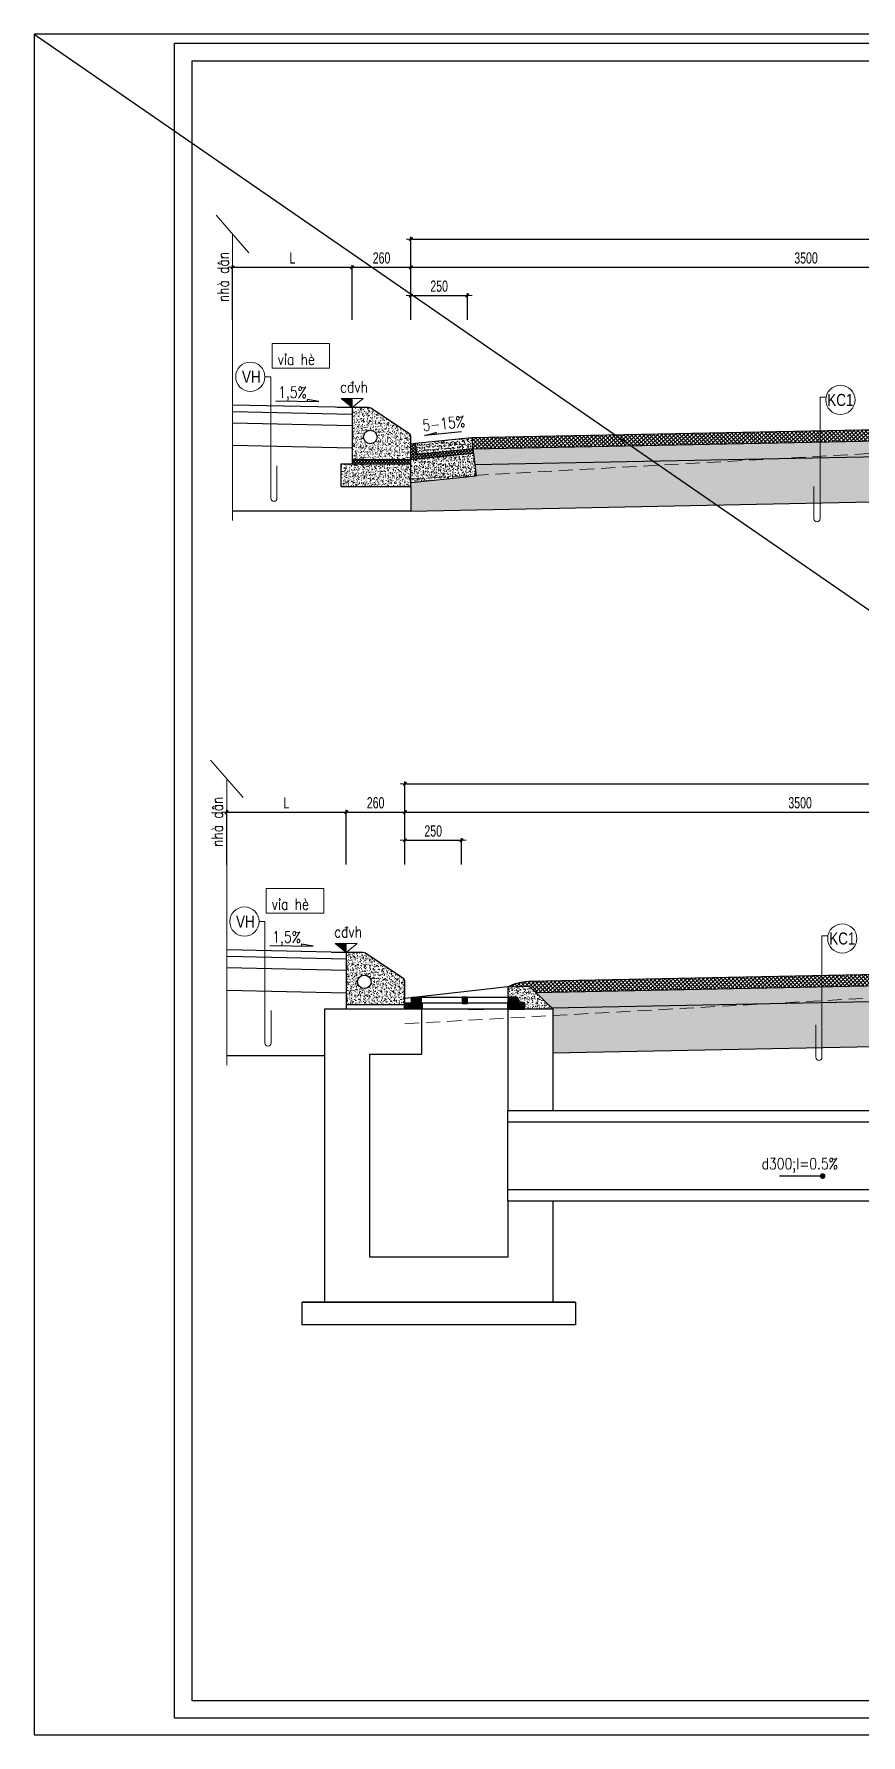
# Model space of a CAD drawing. Header units: millimetres. Extents: x -102634 to -64833, y 11643 to 27305.
# Drawn here: x -92554 to -88892, y 19767 to 27305 of the extents above; entities that cross this region are included whole.
import ezdxf
from ezdxf.enums import TextEntityAlignment as Align

# ---------------------------------------------------------------- set-up
doc = ezdxf.new("R2010")
doc.units = ezdxf.units.MM
doc.header["$MEASUREMENT"] = 0
doc.linetypes.add('HIDDEN', pattern=[0.375, 0.25, -0.125])
for name, color, linetype in [('ENTTNTHIETKE1', 2, 'Continuous'), ('KHUNGTEN', 5, 'Continuous'), ('NOI', 4, 'Continuous'), ('thep', 2, 'Continuous')]:
    doc.layers.add(name, color=color, linetype=linetype)
doc.layers.add('KCS_Plotter', color=11, linetype='Continuous', plot=False)
for name, color, linetype, lineweight in [('LC Dim', 8, 'Continuous', 18), ('LC Hatch', 252, 'Continuous', 9), ('LC ISO', 153, 'Continuous', 13), ('LC Net dam 1', 30, 'Continuous', 30), ('LC Net dam2', 6, 'Continuous', 40), ('LC Net khuat', 4, 'HIDDEN', 13), ('LC Net manh', 239, 'Continuous', 5), ('LC Net thay', 7, 'Continuous', 25), ('LC Text1', 3, 'Continuous', 20), ('LC Text2', 7, 'Continuous', 25), ('net thay', 2, 'Continuous', 25)]:
    doc.layers.add(name, color=color, linetype=linetype, lineweight=lineweight)
doc.styles.add('General text 2', font='arial.ttf')
doc.styles.add('HOATBIF', font='hoatbif.shx', dxfattribs={"width": 0.7})
doc.styles.add('LC 3', font='vnsimli.shx', dxfattribs={"width": 0.75})
doc.styles.add('T1', font='Vnsimli.shx', dxfattribs={"width": 0.8})
doc.dimstyles.new('1-100(1-25)', dxfattribs={"dimscale": 25, "dimtxt": 2.5, "dimasz": 0.35, "dimexe": 0.5, "dimexo": 0, "dimgap": 0.8, "dimtad": 1, "dimdec": 0, "dimzin": 0, "dimdsep": 46, "dimtxsty": 'HOATBIF', "dimblk1": 'DOT', "dimblk2": 'DOT', "dimsah": 1, "dimcen": -1, "dimdle": 1, "dimclrd": 256, "dimclre": 256, "dimclrt": 4, "dimadec": 3, "dimazin": 2, "dimtfac": 0.333333, "dimtdec": 0, "dimtix": 1, "dimtmove": 2, "dimatfit": 3, "dimldrblk": 'DOT', "dimfxl": 1, "dimtvp": 0.833333, "dimtolj": 1, "dimtzin": 0, "dimarcsym": 0})
pattern_1 = [(46.579445, (22438.682, 9453.242), (26.7089363, -3.9538238), [2.8125, -30.9375]), (351.579445, (22438.682, 9453.242), (-3.510937, 28.467398), [2.25, -24.75]), (97.03089, (22440.908, 9452.912), (23.197999, 24.513574), [2.390257, -26.292829]), (42.763645, (22439.13, 9460.73), (39.579915, -8.58378), [4.21875, -46.40625]), (93.21508, (22442.428, 9460.013), (37.166892, 34.37314), [3.585388, -39.439266]), (347.76361, (22439.13, 9460.73), (37.166892, 34.37314), [3.375, -37.125]), (17.579445, (22442.76, 9458.633), (21.4433102, -16.4068414), [2.8125, -30.9375]), (322.579445, (22442.76, 9458.633), (10.730534, 26.6002837), [2.25, -24.75]), (68.03089, (22444.548, 9457.266), (32.1738437, 10.193442), [2.390257, -26.292829]), (34.079445, (22438.682, 9453.242), (1.200005, 12.4340733), [0, -24.45, 0, -25.125, 0, -24.84375]), (4.079445, (22438.682, 9453.242), (10.7299968, 14.1754933), [0, -14.325, 0, -23.8875, 0, -9.46875]), (324.079445, (22430.334, 9453.741), (19.9322138, -2.0386849), [0, -9.375, 0, -29.25, 0, -38.8125]), (314.079445, (22426.591, 9453.965), (22.0544973, 2.4424178), [0, -12.1875, 0, -19.425, 0, -27.5625])]
pattern_2 = [(50, (-280583.76, -12749.024), (26.8972568, -2.353205), [2.8125, -30.9375]), (355, (-280583.76, -12749.024), (-5.203175, 28.207205), [2.25, -24.75]), (100.451444, (-280581.519, -12749.22), (21.6940818, 25.8539997), [2.3902572, -26.2928292]), (46.1842, (-280583.76, -12741.524), (40.02155, -6.206973), [4.21875, -46.40625]), (96.635635, (-280580.425, -12742.04), (35.049823, 36.5294475), [3.585388, -39.439266]), (351.184164, (-280583.76, -12741.524), (35.049823, 36.5294475), [3.375, -37.125]), (21, (-280580.01, -12743.4), (22.3840145, -15.0982084), [2.8125, -30.9375]), (326, (-280580.01, -12743.4), (9.124325, 27.1931267), [2.25, -24.75]), (71.451445, (-280578.145, -12744.657), (31.508339, 12.0949182), [2.390257, -26.2928292]), (37.5, (-280583.76, -12749.024), (0.45599457, 12.4835195), [0, -24.45, 0, -25.125, 0, -24.84375]), (7.5, (-280583.76, -12749.024), (9.8651077, 14.7904392), [0, -14.325, 0, -23.8875, 0, -9.46875]), (327.5, (-280592.122, -12749.024), (20.01834136, -0.8458077), [0, -9.375, 0, -29.25, 0, -38.8125]), (317.5, (-280595.872, -12749.024), (21.8694814, 3.7539368), [0, -12.1875, 0, -19.425, 0, -27.5625])]

# ---------------------------------------------------------------- blocks, each defined once
blk = doc.blocks.new('*U5')
at = {"layer": 'LC ISO'}
blk.add_circle((0, 0), 4.25, dxfattribs=at)
at = {"layer": 'LC Text1', "style": 'General text 2', "width": 0.8, "flags": 8}
blk.add_attdef('SYMBOL', text='', height=3.5, dxfattribs=at).set_placement((0, 0), align=Align.MIDDLE_CENTER)
blk = doc.blocks.new('DOT')
at = {"layer": 'LC Dim'}
blk.add_line((-3, 0), (3, 0), dxfattribs=at)
at = {"layer": 'LC Dim', "color": 4}
blk.add_line((-1, -1), (1, 1), dxfattribs=at)
blk.add_lwpolyline([(0.5, 1), (-1, -0.5), (-0.5, -1), (1, 0.5)], close=True, dxfattribs=at)
blk = doc.blocks.new('*D91')
at = {"layer": 'Defpoints', "color": 0, "transparency": 16777216}
for p in [(-91145, 26271.8), (-91674.7, 26039.1), (-91145, 26039.1)]:
    blk.add_point(p, dxfattribs=at)
at = {"layer": 'LC Dim', "lineweight": -2, "transparency": 16777216}
for p, q in [((-91674.7, 26039.1), (-91674.7, 26281.8)), ((-91667.7, 26271.8), (-91152, 26271.8)), ((-91145, 26039.1), (-91145, 26281.8))]:
    blk.add_line(p, q, dxfattribs=at)
at = {"layer": 'LC Dim', "lineweight": -2, "transparency": 16777216, "xscale": 7, "yscale": 7, "zscale": 7, "rotation": 180}
blk.add_blockref('DOT', (-91674.7, 26271.8), dxfattribs=at)
at = {"layer": 'LC Dim', "lineweight": -2, "transparency": 16777216, "xscale": 7, "yscale": 7, "zscale": 7}
blk.add_blockref('DOT', (-91145, 26271.8), dxfattribs=at)
at = {"layer": 'LC Dim', "color": 4, "transparency": 16777216, "insert": (-91409.8, 26312.8), "char_height": 50, "attachment_point": 5, "style": 'HOATBIF'}
blk.add_mtext('\\A1;L', dxfattribs=at)
blk = doc.blocks.new('_Dot')
at = {"color": 0, "linetype": 'ByBlock', "lineweight": -2}
blk.add_line((-0.5, 0), (-1, 0), dxfattribs=at)
at = {"color": 0, "linetype": 'ByBlock', "const_width": 0.5}
blk.add_lwpolyline([(-0.25, 0, 1), (0.25, 0, 1)], format="xyb", close=True, dxfattribs=at)
blk = doc.blocks.new('*D92')
at = {"layer": 'Defpoints', "color": 0, "transparency": 16777216}
for p in [(-90885, 26271.8), (-91145, 26039.1), (-90885, 26039.1)]:
    blk.add_point(p, dxfattribs=at)
at = {"layer": 'LC Dim', "lineweight": -2, "transparency": 16777216}
for p, q in [((-91145, 26039.1), (-91145, 26281.8)), ((-91138, 26271.8), (-90892, 26271.8)), ((-90885, 26039.1), (-90885, 26281.8))]:
    blk.add_line(p, q, dxfattribs=at)
at = {"layer": 'LC Dim', "lineweight": -2, "transparency": 16777216, "xscale": 7, "yscale": 7, "zscale": 7, "rotation": 180}
blk.add_blockref('DOT', (-91145, 26271.8), dxfattribs=at)
at = {"layer": 'LC Dim', "lineweight": -2, "transparency": 16777216, "xscale": 7, "yscale": 7, "zscale": 7}
blk.add_blockref('DOT', (-90885, 26271.8), dxfattribs=at)
at = {"layer": 'LC Dim', "color": 4, "transparency": 16777216, "insert": (-91015, 26312.8), "char_height": 50, "attachment_point": 5, "style": 'HOATBIF'}
blk.add_mtext('\\A1;260', dxfattribs=at)
blk = doc.blocks.new('*D93')
at = {"layer": 'Defpoints', "color": 0, "transparency": 16777216}
for p in [(-87385, 26271.8), (-90885, 26039.1), (-87385, 26039.1)]:
    blk.add_point(p, dxfattribs=at)
at = {"layer": 'LC Dim', "lineweight": -2, "transparency": 16777216}
for p, q in [((-90885, 26039.1), (-90885, 26281.8)), ((-90878, 26271.8), (-87392, 26271.8)), ((-87385, 26039.1), (-87385, 26281.8))]:
    blk.add_line(p, q, dxfattribs=at)
at = {"layer": 'LC Dim', "lineweight": -2, "transparency": 16777216, "xscale": 7, "yscale": 7, "zscale": 7, "rotation": 180}
blk.add_blockref('DOT', (-90885, 26271.8), dxfattribs=at)
at = {"layer": 'LC Dim', "lineweight": -2, "transparency": 16777216, "xscale": 7, "yscale": 7, "zscale": 7}
blk.add_blockref('DOT', (-87385, 26271.8), dxfattribs=at)
at = {"layer": 'LC Dim', "color": 4, "transparency": 16777216, "insert": (-89135, 26312.8), "char_height": 50, "attachment_point": 5, "style": 'HOATBIF'}
blk.add_mtext('\\A1;3500', dxfattribs=at)
blk = doc.blocks.new('*D97')
at = {"layer": 'Defpoints', "color": 0, "transparency": 16777216}
for p in [(-83885, 26396.8), (-90885, 26039.1), (-83885, 26039.1)]:
    blk.add_point(p, dxfattribs=at)
at = {"layer": 'LC Dim', "lineweight": -2, "transparency": 16777216}
for p, q in [((-90885, 26039.1), (-90885, 26406.8)), ((-90878, 26396.8), (-83892, 26396.8)), ((-83885, 26039.1), (-83885, 26406.8))]:
    blk.add_line(p, q, dxfattribs=at)
at = {"layer": 'LC Dim', "lineweight": -2, "transparency": 16777216, "xscale": 7, "yscale": 7, "zscale": 7, "rotation": 180}
blk.add_blockref('DOT', (-90885, 26396.8), dxfattribs=at)
at = {"layer": 'LC Dim', "lineweight": -2, "transparency": 16777216, "xscale": 7, "yscale": 7, "zscale": 7}
blk.add_blockref('DOT', (-83885, 26396.8), dxfattribs=at)
at = {"layer": 'LC Dim', "color": 4, "transparency": 16777216, "insert": (-87385, 26437.8), "char_height": 50, "attachment_point": 5, "style": 'HOATBIF'}
blk.add_mtext('\\A1;7000', dxfattribs=at)
blk = doc.blocks.new('*D99')
at = {"layer": 'Defpoints', "color": 0, "transparency": 16777216}
for p in [(-90635, 26146.8), (-90885, 26039.1), (-90635, 26039.1)]:
    blk.add_point(p, dxfattribs=at)
at = {"layer": 'LC Dim', "lineweight": -2, "transparency": 16777216}
for p, q in [((-90885, 26039.1), (-90885, 26156.8)), ((-90878, 26146.8), (-90642, 26146.8)), ((-90635, 26039.1), (-90635, 26156.8))]:
    blk.add_line(p, q, dxfattribs=at)
at = {"layer": 'LC Dim', "lineweight": -2, "transparency": 16777216, "xscale": 7, "yscale": 7, "zscale": 7, "rotation": 180}
blk.add_blockref('DOT', (-90885, 26146.8), dxfattribs=at)
at = {"layer": 'LC Dim', "lineweight": -2, "transparency": 16777216, "xscale": 7, "yscale": 7, "zscale": 7}
blk.add_blockref('DOT', (-90635, 26146.8), dxfattribs=at)
at = {"layer": 'LC Dim', "color": 4, "transparency": 16777216, "insert": (-90760, 26187.8), "char_height": 50, "attachment_point": 5, "style": 'HOATBIF'}
blk.add_mtext('\\A1;250', dxfattribs=at)
blk = doc.blocks.new('Caodo1')
at = {"layer": 'LC Text1'}
blk.add_hatch(color=4, dxfattribs=at).paths.add_polyline_path([(0, 200), (0, 0), (243, 200)])
at = {"layer": 'LC Text1', "color": 4}
for p, q in [((324, 0), (-324, 0)), ((0, 0), (0, 200))]:
    blk.add_line(p, q, dxfattribs=at)
blk.add_lwpolyline([(-243, 200), (243, 200), (0, 0), (0, 0)], close=True, dxfattribs=at)
at = {"layer": 'LC Text1', "color": 4, "style": 'T1', "width": 0.8}
blk.add_attdef('%%P0,00', text='', height=250, dxfattribs=at).set_placement((-39, 460), align=Align.MIDDLE_CENTER)
blk = doc.blocks.new('khung vpn')
at = {"layer": 'Defpoints'}
for p, q in [((52556.46, -4195.446), (52498.758, -4195.446)), ((52498.758, -4195.446), (52498.758, -4235.276)), ((52498.758, -4235.276), (52556.46, -4235.276))]:
    blk.add_line(p, q, dxfattribs=at)
at = {"layer": 'KHUNGTEN'}
blk.add_lwpolyline([(52556.243, -4234.885), (52502.048, -4234.885), (52502.048, -4195.662), (52556.243, -4195.662)], close=True, dxfattribs=at)
at = {"layer": 'thep'}
blk.add_lwpolyline([(52555.832, -4234.474), (52502.459, -4234.474), (52502.459, -4196.073), (52555.832, -4196.073)], close=True, dxfattribs=at)
blk = doc.blocks.new('*D100')
at = {"layer": 'Defpoints', "color": 0, "transparency": 16777216}
for p in [(-91171.2, 23857.3), (-91700.8, 23624.6), (-91171.2, 23624.6)]:
    blk.add_point(p, dxfattribs=at)
at = {"layer": 'LC Dim', "lineweight": -2, "transparency": 16777216}
for p, q in [((-91700.8, 23624.6), (-91700.8, 23867.3)), ((-91693.8, 23857.3), (-91178.2, 23857.3)), ((-91171.2, 23624.6), (-91171.2, 23867.3))]:
    blk.add_line(p, q, dxfattribs=at)
at = {"layer": 'LC Dim', "lineweight": -2, "transparency": 16777216, "xscale": 7, "yscale": 7, "zscale": 7, "rotation": 180}
blk.add_blockref('DOT', (-91700.8, 23857.3), dxfattribs=at)
at = {"layer": 'LC Dim', "lineweight": -2, "transparency": 16777216, "xscale": 7, "yscale": 7, "zscale": 7}
blk.add_blockref('DOT', (-91171.2, 23857.3), dxfattribs=at)
at = {"layer": 'LC Dim', "color": 4, "transparency": 16777216, "insert": (-91436, 23898.3), "char_height": 50, "attachment_point": 5, "style": 'HOATBIF'}
blk.add_mtext('\\A1;L', dxfattribs=at)
blk = doc.blocks.new('*D101')
at = {"layer": 'Defpoints', "color": 0, "transparency": 16777216}
for p in [(-90911.2, 23857.3), (-91171.2, 23624.6), (-90911.2, 23624.6)]:
    blk.add_point(p, dxfattribs=at)
at = {"layer": 'LC Dim', "lineweight": -2, "transparency": 16777216}
for p, q in [((-91171.2, 23624.6), (-91171.2, 23867.3)), ((-91164.2, 23857.3), (-90918.2, 23857.3)), ((-90911.2, 23624.6), (-90911.2, 23867.3))]:
    blk.add_line(p, q, dxfattribs=at)
at = {"layer": 'LC Dim', "lineweight": -2, "transparency": 16777216, "xscale": 7, "yscale": 7, "zscale": 7, "rotation": 180}
blk.add_blockref('DOT', (-91171.2, 23857.3), dxfattribs=at)
at = {"layer": 'LC Dim', "lineweight": -2, "transparency": 16777216, "xscale": 7, "yscale": 7, "zscale": 7}
blk.add_blockref('DOT', (-90911.2, 23857.3), dxfattribs=at)
at = {"layer": 'LC Dim', "color": 4, "transparency": 16777216, "insert": (-91041.2, 23898.3), "char_height": 50, "attachment_point": 5, "style": 'HOATBIF'}
blk.add_mtext('\\A1;260', dxfattribs=at)
blk = doc.blocks.new('*D102')
at = {"layer": 'Defpoints', "color": 0, "transparency": 16777216}
for p in [(-87411.2, 23857.3), (-90911.2, 23624.6), (-87411.2, 23624.6)]:
    blk.add_point(p, dxfattribs=at)
at = {"layer": 'LC Dim', "lineweight": -2, "transparency": 16777216}
for p, q in [((-90911.2, 23624.6), (-90911.2, 23867.3)), ((-90904.2, 23857.3), (-87418.2, 23857.3)), ((-87411.2, 23624.6), (-87411.2, 23867.3))]:
    blk.add_line(p, q, dxfattribs=at)
at = {"layer": 'LC Dim', "lineweight": -2, "transparency": 16777216, "xscale": 7, "yscale": 7, "zscale": 7, "rotation": 180}
blk.add_blockref('DOT', (-90911.2, 23857.3), dxfattribs=at)
at = {"layer": 'LC Dim', "lineweight": -2, "transparency": 16777216, "xscale": 7, "yscale": 7, "zscale": 7}
blk.add_blockref('DOT', (-87411.2, 23857.3), dxfattribs=at)
at = {"layer": 'LC Dim', "color": 4, "transparency": 16777216, "insert": (-89161.2, 23898.3), "char_height": 50, "attachment_point": 5, "style": 'HOATBIF'}
blk.add_mtext('\\A1;3500', dxfattribs=at)
blk = doc.blocks.new('*D104')
at = {"layer": 'Defpoints', "color": 0, "transparency": 16777216}
for p in [(-83911.2, 23982.3), (-90911.2, 23624.6), (-83911.2, 23624.6)]:
    blk.add_point(p, dxfattribs=at)
at = {"layer": 'LC Dim', "lineweight": -2, "transparency": 16777216}
for p, q in [((-90911.2, 23624.6), (-90911.2, 23992.3)), ((-90904.2, 23982.3), (-83918.2, 23982.3)), ((-83911.2, 23624.6), (-83911.2, 23992.3))]:
    blk.add_line(p, q, dxfattribs=at)
at = {"layer": 'LC Dim', "lineweight": -2, "transparency": 16777216, "xscale": 7, "yscale": 7, "zscale": 7, "rotation": 180}
blk.add_blockref('DOT', (-90911.2, 23982.3), dxfattribs=at)
at = {"layer": 'LC Dim', "lineweight": -2, "transparency": 16777216, "xscale": 7, "yscale": 7, "zscale": 7}
blk.add_blockref('DOT', (-83911.2, 23982.3), dxfattribs=at)
at = {"layer": 'LC Dim', "color": 4, "transparency": 16777216, "insert": (-87411.2, 24023.3), "char_height": 50, "attachment_point": 5, "style": 'HOATBIF'}
blk.add_mtext('\\A1;7000', dxfattribs=at)
blk = doc.blocks.new('*D105')
at = {"layer": 'Defpoints', "color": 0, "transparency": 16777216}
for p in [(-90661.2, 23732.3), (-90911.2, 23624.6), (-90661.2, 23624.6)]:
    blk.add_point(p, dxfattribs=at)
at = {"layer": 'LC Dim', "lineweight": -2, "transparency": 16777216}
for p, q in [((-90911.2, 23624.6), (-90911.2, 23742.3)), ((-90904.2, 23732.3), (-90668.2, 23732.3)), ((-90661.2, 23624.6), (-90661.2, 23742.3))]:
    blk.add_line(p, q, dxfattribs=at)
at = {"layer": 'LC Dim', "lineweight": -2, "transparency": 16777216, "xscale": 7, "yscale": 7, "zscale": 7, "rotation": 180}
blk.add_blockref('DOT', (-90911.2, 23732.3), dxfattribs=at)
at = {"layer": 'LC Dim', "lineweight": -2, "transparency": 16777216, "xscale": 7, "yscale": 7, "zscale": 7}
blk.add_blockref('DOT', (-90661.2, 23732.3), dxfattribs=at)
at = {"layer": 'LC Dim', "color": 4, "transparency": 16777216, "insert": (-90786.2, 23773.3), "char_height": 50, "attachment_point": 5, "style": 'HOATBIF'}
blk.add_mtext('\\A1;250', dxfattribs=at)

msp = doc.modelspace()

# ---------------------------------------------------------------- hatches: boundary and pattern name
at = {"layer": 'LC Hatch'}
h = msp.add_hatch(dxfattribs=at)
h.set_pattern_fill('AR-CONC', color=256, scale=3.75, angle=-3.42055, style=0)
h.set_pattern_definition(pattern_1)
h.paths.add_polyline_path([(-91145, 25419.7), (-91145, 25649.7), (-91071, 25649.7, -0.148063), (-91059.9, 25646.3), (-90893.9, 25535.6, -0.250765), (-90885, 25519), (-90885, 25419.7)])
h.paths.add_polyline_path([(-91035, 25519.7, 1), (-91095, 25519.7, 1)], flags=16)
at = {"layer": 'LC Hatch', "ltscale": 2}
h = msp.add_hatch(dxfattribs=at)
h.set_pattern_fill('ANSI37', color=256, scale=100, angle=-3.420555, style=0)
h.paths.add_polyline_path([(-87385, 25581.4), (-90615.9, 25516.8), (-90610.4, 25467.1), (-90610.4, 25466.9), (-87385, 25531.4), (-84159.5, 25466.9), (-84159.5, 25467.1), (-84154, 25516.8)])
h = msp.add_hatch(dxfattribs=at)
h.set_pattern_fill('ANSI37', color=256, scale=75, angle=-3.42055, style=0)
h.set_pattern_definition([(41.579445, (-32142.562, 22007.433), (-6.2217928, 7.0128396), []), (131.579445, (-32142.562, 22007.433), (-7.0128396, -6.2217928), [])])
h.paths.add_polyline_path([(-90610.4, 25467.1), (-90608.1, 25447.4), (-90885, 25419.3), (-90885, 25489.7), (-90864.6, 25491.9), (-90859.1, 25442.2)])
at = {"layer": 'LC Hatch'}
h = msp.add_hatch(dxfattribs=at)
h.set_pattern_fill('AR-CONC', color=256, scale=3.75, angle=-3.42055, style=0)
h.set_pattern_definition([(46.579445, (10236.498, 7444.501), (26.7089363, -3.9538238), [2.8125, -30.9375]), (351.579445, (10236.498, 7444.5), (-3.510937, 28.467398), [2.25, -24.75]), (97.030845, (10238.724, 7444.172), (23.198018, 24.513556), [2.390257, -26.292829]), (42.763645, (10236.946, 7451.988), (39.579905, -8.58377), [4.21875, -46.40625]), (93.215045, (10240.244, 7451.273), (37.166919, 34.373111), [3.585386, -39.439237]), (347.763645, (10236.946, 7451.988), (37.166892, 34.37314), [3.375, -37.125]), (17.579445, (10240.577, 7449.893), (21.4433102, -16.4068414), [2.8125, -30.9375]), (322.579445, (10240.577, 7449.893), (10.730534, 26.600284), [2.25, -24.75]), (68.030845, (10242.364, 7448.525), (32.1738517, 10.193417), [2.390257, -26.292829]), (34.079445, (10236.498, 7444.501), (1.200005, 12.4340733), [0, -24.45, 0, -25.125, 0, -24.84375]), (4.079445, (10236.498, 7444.501), (10.7299968, 14.1754933), [0, -14.325, 0, -23.8875, 0, -9.46875]), (324.079445, (10228.151, 7445), (19.9322138, -2.0386849), [0, -9.375, 0, -29.25, 0, -38.8125]), (314.079445, (10224.407, 7445.224), (22.0544973, 2.4424178), [0, -12.1875, 0, -19.425, 0, -27.5625])])
h.paths.add_polyline_path([(-90610.4, 25467.1), (-90615.9, 25516.8), (-90864.6, 25491.9), (-90859.1, 25442.2)])
h = msp.add_hatch(dxfattribs=at)
h.set_pattern_fill('AR-CONC', color=256, scale=3.75, angle=-3.42055, style=0)
h.set_pattern_definition([(46.579445, (0, 0), (26.7089363, -3.953824), [2.8125, -30.9375]), (351.579445, (0, 0), (-3.510937, 28.467398), [2.25, -24.75]), (97.03089, (2.226, -0.33), (23.197999, 24.513574), [2.390257, -26.292829]), (42.763645, (0.447, 7.487), (39.579915, -8.58378), [4.21875, -46.40625]), (93.21508, (3.746, 6.77), (37.166892, 34.37314), [3.585388, -39.439266]), (347.76361, (0.447, 7.487), (37.166892, 34.37314), [3.375, -37.125]), (17.579445, (4.08, 5.391), (21.44331, -16.4068414), [2.8125, -30.9375]), (322.579445, (4.08, 5.39), (10.730534, 26.600284), [2.25, -24.75]), (68.03089, (5.866, 4.024), (32.173844, 10.193442), [2.390257, -26.292829]), (34.079445, (0, 0), (1.200005, 12.4340733), [0, -24.45, 0, -25.125, 0, -24.84375]), (4.079445, (0, 0), (10.7299968, 14.1754933), [0, -14.325, 0, -23.8875, 0, -9.46875]), (324.079445, (-8.348, 0.499), (19.9322138, -2.0386849), [0, -9.375, 0, -29.25, 0, -38.8125]), (314.079445, (-12.091, 0.723), (22.0544973, 2.4424178), [0, -12.1875, 0, -19.425, 0, -27.5625])])
h.paths.add_polyline_path([(-87385, 25531.4), (-90610.4, 25466.9), (-90602, 25397.1), (-87385, 25461.4), (-84167.9, 25397.1), (-84159.5, 25466.9)])
at = {"layer": 'LC Hatch', "ltscale": 2}
h = msp.add_hatch(dxfattribs=at)
h.set_pattern_fill('ANSI37', color=256, scale=75, style=0)
h.set_pattern_definition([(45, (-60304.767, -16227.225), (-6.629126, 6.629126), []), (135, (-60304.767, -16227.225), (-6.629126, -6.629126), [])])
h.paths.add_polyline_path([(-91145, 25419.7), (-90885, 25419.7), (-90885, 25399.7), (-91145, 25399.7)])
at = {"layer": 'LC Hatch'}
h = msp.add_hatch(dxfattribs=at)
h.set_pattern_fill('HONEY', color=256, scale=200, angle=-3.420555, style=0)
h.paths.add_polyline_path([(-84167.9, 25397.1), (-87385, 25461.4), (-90602, 25397.1), (-90596.1, 25348.1), (-90885, 25318.7), (-90885, 25299.7), (-90885, 25191.4), (-87385, 25261.4), (-83885, 25191.4), (-83885, 25299.7), (-83885, 25318.7), (-84173.8, 25348.1)])
h = msp.add_hatch(dxfattribs=at)
h.set_pattern_fill('AR-CONC', color=256, scale=3.75, angle=-3.42055, style=0)
h.set_pattern_definition(pattern_1)
h.paths.add_polyline_path([(-90608.1, 25447.4), (-90596.1, 25348.1), (-90885, 25318.7), (-90880.8, 25419.7)])
h = msp.add_hatch(dxfattribs=at)
h.set_pattern_fill('AR-CONC', color=256, scale=3.75, angle=-3.42055, style=0)
h.set_pattern_definition(pattern_1)
h.paths.add_polyline_path([(-91195, 25299.7), (-91195, 25399.7), (-90885, 25399.7), (-90885, 25299.7)])
h = msp.add_hatch(dxfattribs=at)
h.set_pattern_fill('AR-CONC', color=256, scale=3.75, style=0)
h.set_pattern_definition(pattern_2)
h.paths.add_polyline_path([(-91171.2, 23005.2), (-91171.2, 23235.2), (-91097.2, 23235.2, -0.148063), (-91086.1, 23231.8), (-90920.1, 23121.1, -0.250765), (-90911.2, 23104.5), (-90911.2, 23005.2)])
h.paths.add_polyline_path([(-91061.2, 23105.2, 1), (-91121.2, 23105.2, 1)], flags=16)
at = {"layer": 'LC Hatch', "ltscale": 2}
h = msp.add_hatch(dxfattribs=at)
h.set_pattern_fill('ANSI37', color=256, scale=100, angle=-3.420555, style=0)
h.paths.add_polyline_path([(-87552.5, 23114.1), (-87552.5, 23131.5), (-87542.4, 23131.5), (-87487.2, 23159.7), (-87486.4, 23165.4), (-90361.6, 23107.9, 0.119543), (-90456.2, 23082.2), (-90361.6, 23085.3), (-90333.4, 23058.5)])
at = {"layer": 'LC Hatch'}
h = msp.add_hatch(dxfattribs=at)
h.set_pattern_fill('AR-CONC', color=256, scale=3.75, style=0)
h.set_pattern_definition(pattern_2)
h.paths.add_polyline_path([(-90419.1, 23083.4), (-90361.6, 23085.3), (-90256.2, 22985.2), (-90456.2, 22985.2), (-90456.2, 23082.2), (-90419.1, 23082.2)])
h = msp.add_hatch(dxfattribs=at)
h.set_pattern_fill('AR-CONC', color=256, scale=3.75, style=0)
h.set_pattern_definition([(50, (0, 0), (26.897257, -2.353205), [2.8125, -30.9375]), (355, (0, 0), (-5.203175, 28.207205), [2.25, -24.75]), (100.451444, (2.241, -0.196), (21.694082, 25.854), [2.390257, -26.292829]), (46.1842, (0, 7.5), (40.02155, -6.206973), [4.21875, -46.40625]), (96.635635, (3.335, 6.983), (35.049823, 36.529448), [3.585388, -39.439266]), (351.184164, (0, 7.5), (35.049823, 36.529448), [3.375, -37.125]), (21, (3.75, 5.625), (22.3840145, -15.0982084), [2.8125, -30.9375]), (326, (3.75, 5.625), (9.124325, 27.193127), [2.25, -24.75]), (71.451445, (5.615, 4.367), (31.508339, 12.094918), [2.390257, -26.292829]), (37.5, (0, 0), (0.4559946, 12.4835195), [0, -24.45, 0, -25.125, 0, -24.84375]), (7.5, (0, 0), (9.8651077, 14.7904392), [0, -14.325, 0, -23.8875, 0, -9.46875]), (327.5, (-8.363, 0), (20.0183414, -0.8458077), [0, -9.375, 0, -29.25, 0, -38.8125]), (317.5, (-12.113, 0), (21.8694814, 3.753937), [0, -12.1875, 0, -19.425, 0, -27.5625])])
h.paths.add_polyline_path([(-87661.2, 23106.9), (-87661.2, 23111.9), (-90333.4, 23058.5), (-90261.1, 22989.9), (-87661.2, 23041.9)])
h = msp.add_hatch(dxfattribs=at)
h.set_pattern_fill('ANSI37', color=8, scale=20, style=0)
h.set_pattern_definition([(45, (-102710.0244, 24443.5923), (-1.76776695, 1.76776695), []), (135, (-102710.0244, 24443.5923), (-1.76776695, -1.76776695), [])])
h.paths.add_polyline_path([(-90911.2, 22985.2), (-90911.2, 23010.2), (-90881.2, 23010.2), (-90881.2, 23031.2, -0.414214), (-90877.2, 23035.2), (-90865.2, 23035.2, -0.414214), (-90861.2, 23031.2), (-90861.2, 23010.2), (-90836.2, 23010.2), (-90836.2, 22985.2)])
h = msp.add_hatch(dxfattribs=at)
h.set_pattern_fill('ANSI37', color=8, scale=20, style=0)
h.set_pattern_definition([(45, (-29274.4367, 48103.203), (-1.76776695, 1.76776695), []), (135, (-29274.4367, 48103.203), (-1.76776695, -1.76776695), [])])
h.paths.add_polyline_path([(-90451.2, 23035.2), (-90435.2, 23035.2, -0.414214), (-90431.2, 23031.2), (-90431.2, 23010.2), (-90451.2, 23010.2)])
h.paths.add_polyline_path([(-90656.1, 23035.2), (-90636.1, 23035.2), (-90636.1, 23010.2), (-90656.1, 23010.2)])
h.paths.add_polyline_path([(-90861.2, 23031.2, -0.414214), (-90857.2, 23035.2), (-90841.2, 23035.2), (-90841.2, 23010.2), (-90861.2, 23010.2)])
h = msp.add_hatch(dxfattribs=at)
h.set_pattern_fill('ANSI37', color=8, scale=20, style=0)
h.set_pattern_definition([(45, (-283500.26, -4425.524), (-1.767766953, 1.767766953), []), (135, (-283500.26, -4425.524), (-1.767766953, -1.767766953), [])])
h.paths.add_polyline_path([(-90381.2, 22985.2), (-90381.2, 23010.2), (-90411.2, 23010.2), (-90411.2, 23031.2, 0.414214), (-90415.2, 23035.2), (-90427.2, 23035.2, 0.414214), (-90431.2, 23031.2), (-90431.2, 23010.2), (-90456.2, 23010.2), (-90456.2, 22985.2)])
h = msp.add_hatch(dxfattribs=at)
h.set_pattern_fill('HONEY', color=256, scale=200, angle=-3.420555, style=0)
h.paths.add_polyline_path([(-88161.2, 22831.9), (-88161.2, 22866.9), (-87661.2, 22866.9), (-87661.2, 23041.9), (-90261.1, 22989.9), (-90256.2, 22985.2), (-90256.2, 22790)], flags=17)

# ---------------------------------------------------------------- linework, layer by layer
at = {"layer": 'KCS_Plotter'}
msp.add_line((-92554.1, 27305.5), (-81633.7, 19767.4), dxfattribs=at)
at = {"layer": 'LC Hatch'}
for p, q in [((-91747.2, 26502.4), (-91602.2, 26336.5)), ((-91674.7, 25149.7), (-91674.7, 26419.4)), ((-91773.3, 24087.9), (-91628.3, 23922)), ((-91700.8, 22735.2), (-91700.8, 24004.9))]:
    msp.add_line(p, q, dxfattribs=at)
for points in [[(-91245, 25933.9), (-91499.3, 25933.9), (-91499.3, 25824.6), (-91245, 25824.6)], [(-91271.2, 23519.4), (-91525.5, 23519.4), (-91525.5, 23410.1), (-91271.2, 23410.1)]]:
    msp.add_lwpolyline(points, close=True, dxfattribs=at)
at = {"layer": 'LC Net dam 1', "lineweight": 30}
for points in [[(-91145, 25649.7), (-91674.7, 25661.4)], [(-90615.9, 25516.8), (-87385, 25581.4), (-84154, 25516.8)], [(-91171.2, 23235.2), (-91700.8, 23246.9)], [(-90361.6, 23107.9), (-87486.4, 23165.4)]]:
    msp.add_lwpolyline(points, dxfattribs=at)
at = {"layer": 'LC Net dam 1'}
msp.add_lwpolyline([(-90456.2, 23082.2, -0.119543), (-90361.6, 23107.9, -1.90717)], format="xyb", dxfattribs=at)
at = {"layer": 'LC Net dam2'}
msp.add_line((-90911.2, 22985.2), (-90911.2, 22984.8), dxfattribs=at)
for points in [[(-90861.2, 23010.2), (-90836.2, 23010.2), (-90836.2, 22985.2), (-90911.2, 22985.2), (-90911.2, 23010.2), (-90881.2, 23010.2), (-90881.2, 23031.2, -0.414214), (-90877.2, 23035.2), (-90865.2, 23035.2, -0.414214), (-90861.2, 23031.2)], [(-90857.2, 23035.2), (-90841.2, 23035.2), (-90841.2, 23010.2), (-90861.2, 23010.2), (-90861.2, 23031.2, -0.414214)], [(-90431.2, 23010.2), (-90456.2, 23010.2), (-90456.2, 22985.2), (-90381.2, 22985.2), (-90381.2, 23010.2), (-90411.2, 23010.2), (-90411.2, 23031.2, 0.414214), (-90415.2, 23035.2), (-90427.2, 23035.2, 0.414214), (-90431.2, 23031.2)], [(-90435.2, 23035.2), (-90451.2, 23035.2), (-90451.2, 23010.2), (-90431.2, 23010.2), (-90431.2, 23031.2, 0.414214)]]:
    msp.add_lwpolyline(points, format="xyb", close=True, dxfattribs=at)
msp.add_lwpolyline([(-90636.1, 23035.2), (-90656.1, 23035.2), (-90656.1, 23010.2), (-90636.1, 23010.2)], close=True, dxfattribs=at)
at = {"layer": 'LC Net khuat', "linetype": 'HIDDEN', "ltscale": 250}
for points in [[(-90885, 25333.9), (-87385, 25527.6), (-83885, 25418.6)], [(-90911.2, 22919.4), (-87411.2, 23113.1), (-83911.2, 23004.2)]]:
    msp.add_lwpolyline(points, dxfattribs=at)
at = {"layer": 'LC Net manh', "color": 252}
for points in [[(-91531.5, 25786.5), (-91505.3, 25786.5), (-91505.3, 25248.3, 1), (-91478.2, 25248.3), (-91478.2, 25392)], [(-89046.7, 25695.4), (-89072.9, 25695.4), (-89072.9, 25157.1, -1), (-89100, 25157.1), (-89100, 25300.8)], [(-91557.7, 23372), (-91531.5, 23372), (-91531.5, 22833.8, 1), (-91504.4, 22833.8), (-91504.4, 22977.5)], [(-89038.2, 23308.8), (-89064.4, 23308.8), (-89064.4, 22770.5, -1), (-89091.5, 22770.5), (-89091.5, 22914.2)]]:
    msp.add_lwpolyline(points, format="xyb", dxfattribs=at)
at = {"layer": 'LC Net thay'}
for p, q in [((-91145, 25419.7), (-91145, 25399.7)), ((-90610.4, 25467.1), (-90596.1, 25348.1)), ((-91171.2, 23005.2), (-91171.2, 22985.2)), ((-91171.2, 23005.2), (-91171.2, 22985.2)), ((-90451.2, 23035.2), (-90841.2, 23035.2)), ((-90456.2, 23010.2), (-90836.2, 23010.2))]:
    msp.add_line(p, q, dxfattribs=at)
at = {"layer": 'LC Net thay', "ltscale": 250}
for points in [[(-91145, 25619.7), (-91674.7, 25631.4)], [(-91145, 25569.7), (-91674.7, 25581.4)], [(-91145, 25469.7), (-91674.7, 25481.4)], [(-90610.4, 25466.9), (-87385, 25531.4), (-84159.5, 25466.9)], [(-90602, 25397.1), (-87385, 25461.4), (-84167.9, 25397.1)], [(-90885, 25299.7), (-90885, 25191.4)], [(-90885, 25191.4), (-87385, 25261.4), (-83885, 25191.4)], [(-90885, 25191.4), (-91674.7, 25191.4)], [(-91171.2, 23205.2), (-91700.8, 23216.9)], [(-91171.2, 23155.2), (-91700.8, 23166.9)], [(-91171.2, 23055.2), (-91700.8, 23066.9)], [(-90333.4, 23058.5), (-87552.5, 23114.1)], [(-90261.1, 22989.9), (-87661.2, 23041.9)], [(-90628.2, 22982.6), (-90497.7, 22985.2)], [(-91266.2, 22776.9), (-91700.8, 22776.9)], [(-90256.2, 22790), (-88161.2, 22831.9)]]:
    msp.add_lwpolyline(points, dxfattribs=at)
at = {"layer": 'LC Net thay'}
for points in [[(-91145, 25419.7), (-90885, 25419.7), (-90885, 25519, 0.250765), (-90893.9, 25535.6), (-91059.9, 25646.3, 0.148069), (-91071, 25649.7), (-91145, 25649.7)], [(-91171.2, 23005.2), (-90911.2, 23005.2), (-90911.2, 23104.5, 0.250765), (-90920.1, 23121.1), (-91086.1, 23231.8, 0.148069), (-91097.2, 23235.2), (-91171.2, 23235.2)], [(-91171.2, 23005.2), (-90911.2, 23005.2), (-90911.2, 23104.5, 0.250765), (-90920.1, 23121.1), (-91086.1, 23231.8, 0.148069), (-91097.2, 23235.2), (-91171.2, 23235.2)]]:
    msp.add_lwpolyline(points, format="xyb", close=True, dxfattribs=at)
for points in [[(-90885, 25489.7), (-90864.6, 25491.9)], [(-90885, 25399.7), (-91195, 25399.7), (-91195, 25299.7), (-90885, 25299.7), (-90885, 25419.7)], [(-90885, 25419.3), (-90608.1, 25447.4)], [(-90885, 25318.7), (-90596.1, 25348.1)], [(-91266.2, 21685.2), (-91266.2, 22985.2), (-90256.2, 22985.2), (-90361.6, 23085.3)], [(-90456.2, 23082.2), (-90361.6, 23085.3)], [(-90456.2, 23082.2), (-90456.2, 22535.2)], [(-91171.2, 22985.2), (-90911.2, 22985.2), (-90911.2, 23005.2)], [(-90456.2, 22135.2), (-90456.2, 21885.2), (-91066.2, 21885.2), (-91066.2, 22785.2), (-90836.2, 22785.2), (-90836.2, 22985.2)], [(-90256.2, 22985.2), (-90256.2, 22535.2)], [(-90456.2, 22135.2), (-90456.2, 22535.2)], [(-90456.2, 22535.2), (-87961.2, 22535.2)], [(-90456.2, 22485.2), (-87961.2, 22485.2)], [(-90456.2, 22185.2), (-87961.2, 22185.2)], [(-90456.2, 22135.2), (-87961.2, 22135.2)], [(-90256.2, 22135.2), (-90256.2, 21685.2)], [(-90156.2, 21685.2), (-91366.2, 21685.2), (-90156.2, 21685.2), (-90156.2, 21585.2), (-91366.2, 21585.2), (-91366.2, 21685.2)]]:
    msp.add_lwpolyline(points, dxfattribs=at)
msp.add_lwpolyline([(-90610.4, 25467.1), (-90859.1, 25442.2), (-90864.6, 25491.9), (-90615.9, 25516.8)], close=True, dxfattribs=at)
for centre in [(-91065, 25519.7), (-91091.2, 23105.2), (-91091.2, 23105.2)]:
    msp.add_circle(centre, 30, dxfattribs=at)
at = {"layer": 'net thay'}
msp.add_lwpolyline([(-90456.2, 23082.2), (-90911.2, 23031.7)], dxfattribs=at)
at = {"layer": 'NOI'}
for points in [[(-91483.2, 25680.3), (-91292.4, 25677.5), (-91343.9, 25686.5), (-91343.8, 25678.2)], [(-90661.5, 25542), (-90824, 25525.7), (-90773.5, 25539.1), (-90772.9, 25530.8)], [(-91509.4, 23265.8), (-91318.6, 23263), (-91370.1, 23272), (-91370, 23263.7)]]:
    msp.add_lwpolyline(points, dxfattribs=at)

# ---------------------------------------------------------------- block references
at = {"layer": 'ENTTNTHIETKE1', "color": 6, "xscale": 189.256666215533, "yscale": 189.256666215533, "zscale": 189.256666215533}
msp.add_blockref('khung vpn', (-10028294.1, 821321.5), dxfattribs=at)
at = {"layer": 'LC Net manh'}
ref = msp.add_blockref('*U5', (-91596.3, 25786.5), dxfattribs=dict(at, xscale=-15.24705842815456, yscale=15.24705842815456, zscale=15.24705842815456, rotation=359.9999999999968))
ref.add_attrib('SYMBOL', 'VH', dxfattribs={"layer": 'LC Text1', "height": 53.36, "rotation": 360, "style": 'General text 2', "width": 0.8}).set_placement((-91591.8, 25786.5), align=Align.MIDDLE_CENTER)
ref = msp.add_blockref('*U5', (-88982.9, 25683.8), dxfattribs=dict(at, xscale=15.24705842815456, yscale=15.24705842815456, zscale=15.24705842815456))
ref.add_attrib('SYMBOL', 'KC1', dxfattribs={"layer": 'LC Text1', "height": 53.36, "style": 'General text 2', "width": 0.8}).set_placement((-88982.9, 25683.8), align=Align.MIDDLE_CENTER)
ref = msp.add_blockref('*U5', (-91622.5, 23372), dxfattribs=dict(at, xscale=-15.24705842815456, yscale=15.24705842815456, zscale=15.24705842815456, rotation=359.9999999999968))
ref.add_attrib('SYMBOL', 'VH', dxfattribs={"layer": 'LC Text1', "height": 53.36, "rotation": 360, "style": 'General text 2', "width": 0.8}).set_placement((-91618, 23372), align=Align.MIDDLE_CENTER)
ref = msp.add_blockref('*U5', (-88974.4, 23297.2), dxfattribs=dict(at, xscale=15.24705842815456, yscale=15.24705842815456, zscale=15.24705842815456))
ref.add_attrib('SYMBOL', 'KC1', dxfattribs={"layer": 'LC Text1', "height": 53.36, "style": 'General text 2', "width": 0.8}).set_placement((-88974.4, 23297.2), align=Align.MIDDLE_CENTER)
at = {"layer": 'LC Text1'}
ref = msp.add_blockref('Caodo1', (-91145, 25649.7), dxfattribs=dict(at, xscale=-0.1999999948311597, yscale=0.1999999948311597, zscale=0.1999999948311597, rotation=359.9999999999968))
ref.add_attrib('%%P0,00', 'c®vh', dxfattribs={"layer": 'LC Text2', "height": 50, "rotation": 360, "style": 'T1', "width": 0.8}).set_placement((-91137.2, 25741.6), align=Align.MIDDLE_CENTER)
ref = msp.add_blockref('Caodo1', (-91171.2, 23235.2), dxfattribs=dict(at, xscale=-0.1999999948311597, yscale=0.1999999948311597, zscale=0.1999999948311597, rotation=359.9999999999968))
ref.add_attrib('%%P0,00', 'c®vh', dxfattribs={"layer": 'LC Text2', "height": 50, "rotation": 360, "style": 'T1', "width": 0.8}).set_placement((-91163.3, 23327.1), align=Align.MIDDLE_CENTER)

# ---------------------------------------------------------------- texts
at = {"layer": 'LC Text1', "color": 3, "style": 'LC 3', "width": 0.8}
for s, height, rotation, p in [('nhµ d©n', 50, 90, (-91691.8, 26117)), ('vØa hÌ', 50, 360, (-91475, 25838.9)), ('1,5%%%', 50, 359.14063, (-91473, 25693.7)), ('5-15%%%', 50, 5.71059, (-90831.1, 25545.3)), ('nhµ d©n', 50, 90, (-91718, 23702.5)), ('vØa hÌ', 50, 360, (-91501.2, 23424.4)), ('1,5%%%', 50, 359.14063, (-91499.2, 23279.2)), ('d300;I=0.5%%%', 50.002, 359.99922, (-89331.4, 22274.3))]:
    msp.add_text(s, height=height, rotation=rotation, dxfattribs=at).set_placement(p)

# ---------------------------------------------------------------- dimensions: what is measured, and where the dimension line sits
at = {"layer": 'LC Dim', "color": 2}
for base, p1, p2, picture, middle in [((-83885, 26396.8), (-90885, 26039.1), (-83885, 26039.1), '*D97', (-87385, 26437.8)), ((-90885, 26271.8), (-91145, 26039.1), (-90885, 26039.1), '*D92', (-91015, 26312.8)), ((-87385, 26271.8), (-90885, 26039.1), (-87385, 26039.1), '*D93', (-89135, 26312.8)), ((-90635, 26146.8), (-90885, 26039.1), (-90635, 26039.1), '*D99', (-90760, 26187.8)), ((-83911.2, 23982.3), (-90911.2, 23624.6), (-83911.2, 23624.6), '*D104', (-87411.2, 24023.3)), ((-90911.2, 23857.3), (-91171.2, 23624.6), (-90911.2, 23624.6), '*D101', (-91041.2, 23898.3)), ((-87411.2, 23857.3), (-90911.2, 23624.6), (-87411.2, 23624.6), '*D102', (-89161.2, 23898.3)), ((-90661.2, 23732.3), (-90911.2, 23624.6), (-90661.2, 23624.6), '*D105', (-90786.2, 23773.3))]:
    dim = msp.add_linear_dim(base=base, p1=p1, p2=p2, dimstyle='1-100(1-25)', override={"dimscale": 20, "dimfxl": 2, "dimarcsym": 1}, dxfattribs=at)
    dim.commit()
    dim.dimension.update_dxf_attribs({"geometry": picture, "text_midpoint": middle})
at = {"layer": 'LC Dim'}
for base, p1, p2, picture, middle in [((-91145, 26271.8), (-91674.7, 26039.1), (-91145, 26039.1), '*D91', (-91409.8, 26312.8)), ((-91171.2, 23857.3), (-91700.8, 23624.6), (-91171.2, 23624.6), '*D100', (-91436, 23898.3))]:
    dim = msp.add_linear_dim(base=base, p1=p1, p2=p2, text='L', dimstyle='1-100(1-25)', override={"dimscale": 20, "dimfxl": 2, "dimarcsym": 1}, dxfattribs=at)
    dim.commit()
    dim.dimension.update_dxf_attribs({"geometry": picture, "text_midpoint": middle})

# ---------------------------------------------------------------- leaders
at = {"layer": 'LC Net thay', "color": 3}
msp.add_leader([(-89061.4, 22244.3), (-89251.9, 22244.3)], dimstyle='1-100(1-25)', override={"dimasz": 1, "dimgap": 0.8, "dimtad": 0}, dxfattribs=at)

doc.saveas('drawing.dxf')
